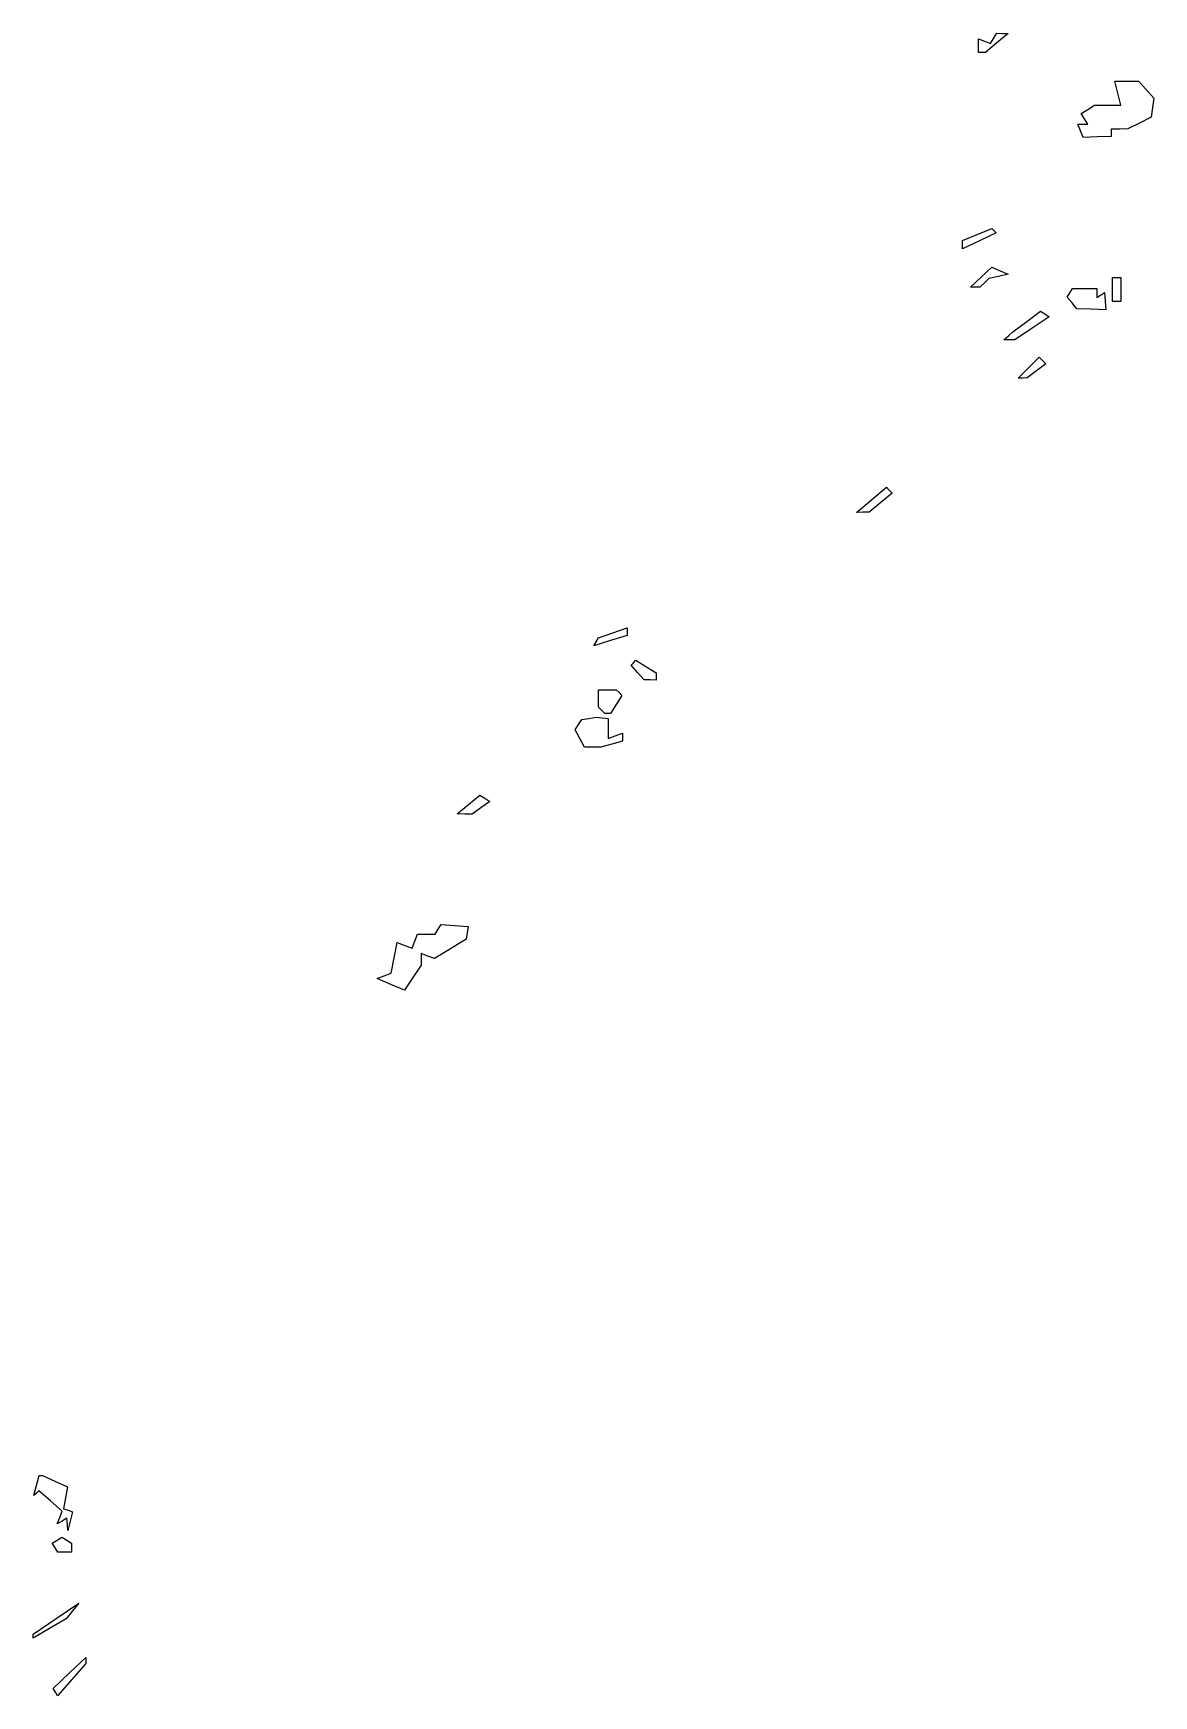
# Model space of a CAD drawing. Extents: x 0 to 4532, y 0 to 2620.
# Drawn here: x 3380 to 3613.9, y 1275.2 to 1622.1 of the extents above; entities that cross this region are included whole.
import ezdxf

# ---------------------------------------------------------------- set-up
doc = ezdxf.new("R2010")
doc.units = 0
doc.layers.add('Layer_1', color=7, linetype='CONTINUOUS')

msp = doc.modelspace()

# ---------------------------------------------------------------- linework, layer by layer
at = {"layer": 'Layer_1', "color": 7}
for points in [[(3577.333775, 1619.523781), (3577.333775, 1620.928379), (3578.565996, 1620.45558), (3579.798189, 1619.982781), (3580.458378, 1621.050881), (3581.118482, 1622.119081), (3582.309487, 1622.086086), (3583.500492, 1622.053091), (3581.139685, 1620.086291), (3578.778878, 1618.11959), (3578.056383, 1618.11959), (3577.333775, 1618.11959), (3577.333775, 1619.524291)], [(3598.593086, 1601.738378), (3598.063291, 1603.119077), (3599.090907, 1603.119077), (3600.118495, 1603.119077), (3599.431405, 1604.230877), (3598.744286, 1605.342679), (3600.122406, 1606.215577), (3601.500498, 1607.088478), (3604.269608, 1607.103502), (3607.038604, 1607.118525), (3606.411098, 1609.618525), (3605.783706, 1612.118525), (3608.237092, 1612.118525), (3610.690507, 1612.118525), (3612.291006, 1610.350025), (3613.891504, 1608.581523), (3613.606792, 1606.600023), (3613.321995, 1604.618523), (3610.911298, 1603.383224), (3608.500488, 1602.148024), (3606.75049, 1602.133), (3605.000493, 1602.117976), (3605.000493, 1601.357378), (3605.000493, 1600.596777), (3602.061701, 1600.476673), (3599.122882, 1600.35657), (3598.593086, 1601.737269)], [(3574.000486, 1578.01386), (3574.000486, 1578.87636), (3577.032594, 1580.132259), (3580.064589, 1581.388161), (3580.520003, 1580.93276), (3580.975389, 1580.47736), (3577.487895, 1578.814358), (3574.000486, 1577.151359)], [(3577.863684, 1571.206167), (3580.103877, 1573.293365), (3581.802199, 1572.551467), (3583.500492, 1571.809567), (3581.500479, 1571.367265), (3579.500494, 1570.924964), (3578.550491, 1570.021965), (3577.600487, 1569.119065), (3576.611876, 1569.119065), (3575.623378, 1569.119065)], [(3596.833593, 1565.825171), (3595.828285, 1567.031373), (3596.396207, 1567.950173), (3596.963986, 1568.868972), (3599.482286, 1568.868972), (3602.000501, 1568.868972), (3602.000501, 1567.934973), (3602.000501, 1567.000971), (3602.792899, 1567.490673), (3603.585296, 1567.980373), (3603.719658, 1566.196873), (3603.85402, 1564.413373), (3600.846432, 1564.516185), (3597.838815, 1564.618998)], [(3605.250509, 1568.618973), (3605.250509, 1571.118973), (3606.125507, 1571.118973), (3607.000506, 1571.118973), (3607.000506, 1568.618973), (3607.000506, 1566.118971), (3606.125507, 1566.118971), (3605.250509, 1566.118971)], [(3583.550495, 1558.947772), (3584.500499, 1559.77667), (3587.367999, 1561.934171), (3590.235584, 1564.091671), (3591.145591, 1563.529371), (3592.055484, 1562.966972), (3588.483603, 1560.542972), (3584.911693, 1558.118969), (3583.756092, 1558.118969), (3582.600492, 1558.118969)], [(3587.750478, 1552.313542), (3589.944891, 1554.50804), (3590.649698, 1553.803242), (3591.354504, 1553.098441), (3589.427483, 1551.640639), (3587.50049, 1550.182741), (3586.528292, 1550.150738), (3585.556093, 1550.118735), (3587.750478, 1552.313137)], [(3554.965976, 1524.74401), (3558.084994, 1527.36851), (3558.68438, 1526.769011), (3559.283795, 1526.169611), (3556.892175, 1524.177909), (3554.50047, 1522.18611), (3553.173771, 1522.153115), (3551.846986, 1522.12012), (3554.965976, 1524.74452)], [(3497.497173, 1495.113778), (3497.996779, 1495.922177), (3500.99867, 1496.968578), (3504.000476, 1498.015079), (3504.000476, 1497.234879), (3504.000476, 1496.454679), (3500.499064, 1495.379977), (3496.997567, 1494.305377)], [(3506.149563, 1488.722852), (3504.798656, 1490.250653), (3505.302174, 1490.754154), (3505.805664, 1491.257653), (3507.903076, 1489.947754), (3510.000459, 1488.637954), (3510.000459, 1487.878553), (3510.000459, 1487.119052), (3508.750465, 1487.157064), (3507.500471, 1487.195077), (3506.149563, 1488.722778)], [(3498.667173, 1480.785759), (3498.000465, 1481.452361), (3498.000465, 1483.285759), (3498.000465, 1485.119061), (3499.833772, 1485.119061), (3501.667165, 1485.119061), (3502.27497, 1484.511259), (3502.882775, 1483.90346), (3501.701067, 1482.011259), (3500.51936, 1480.119059), (3499.926579, 1480.119059), (3499.333769, 1480.119059)], [(3494.105462, 1474.922953), (3493.140066, 1476.726854), (3493.820268, 1477.822956), (3494.50047, 1478.919156), (3496.000451, 1479.137565), (3497.500461, 1479.35606), (3498.750455, 1479.237543), (3500.000478, 1479.119055), (3500.000478, 1477.012054), (3500.000478, 1474.905055), (3501.500459, 1475.480656), (3503.000469, 1476.056254), (3503.000469, 1475.204255), (3503.000469, 1474.352353), (3500.750469, 1473.749353), (3498.500468, 1473.146353), (3496.785677, 1473.132463), (3495.070857, 1473.118573), (3494.105462, 1474.922471)], [(3470.85467, 1461.146931), (3473.208759, 1463.108331), (3474.256161, 1462.461031), (3475.303449, 1461.813731), (3473.460872, 1460.466429), (3471.618154, 1459.11903), (3470.059353, 1459.152026), (3468.500468, 1459.185021), (3470.85467, 1461.146421)], [(3454.63315, 1423.625012), (3451.765848, 1424.815013), (3453.240941, 1425.381112), (3454.716063, 1425.947114), (3455.354964, 1429.141313), (3455.993752, 1432.335515), (3457.534949, 1431.744114), (3459.076146, 1431.152716), (3459.645258, 1432.635917), (3460.214455, 1434.119015), (3462.048443, 1434.119015), (3463.88246, 1434.119015), (3464.507159, 1435.129915), (3465.131944, 1436.140815), (3467.947853, 1435.926204), (3470.763649, 1435.711593), (3470.566358, 1434.366395), (3470.369067, 1433.021193), (3467.062168, 1431.010193), (3463.755241, 1428.999193), (3462.377943, 1429.527693), (3461.000645, 1430.056193), (3460.989306, 1428.837592), (3460.977967, 1427.618992), (3459.234546, 1425.026991), (3457.491154, 1422.43499), (3454.623852, 1423.624989)], [(3387.116432, 1310.927984), (3387.000495, 1312.236984), (3386.011997, 1311.626084), (3385.023385, 1311.015084), (3385.540283, 1312.362083), (3386.057181, 1313.709084), (3383.614396, 1315.832986), (3381.171696, 1317.956884), (3380.653891, 1317.438986), (3380.136001, 1316.921184), (3380.684902, 1319.020087), (3381.233775, 1321.118987), (3381.570077, 1321.118987), (3381.90638, 1321.118987), (3384.532481, 1319.922485), (3387.158498, 1318.725986), (3386.724882, 1316.457385), (3386.291181, 1314.188783), (3387.259978, 1313.865784), (3388.228804, 1313.542883), (3387.730586, 1311.580985), (3387.232482, 1309.618984)], [(3384.543139, 1306.049881), (3383.96782, 1306.980781), (3384.984125, 1307.608882), (3386.000431, 1308.236983), (3387.000438, 1307.618982), (3388.000445, 1307.000981), (3388.000445, 1306.05998), (3388.000445, 1305.118983), (3386.559424, 1305.118983), (3385.118431, 1305.118983)], [(3380.00042, 1287.604677), (3380.00042, 1288.022875), (3384.750437, 1291.266076), (3389.500426, 1294.509277), (3388.171147, 1292.866078), (3386.841839, 1291.222978), (3383.42113, 1289.204676), (3380.00042, 1287.186475)], [(3384.629029, 1275.910872), (3384.163127, 1276.664772), (3387.581739, 1279.917574), (3391.000436, 1283.170374), (3391.000436, 1282.526674), (3391.000436, 1281.882974), (3388.047726, 1278.519974), (3385.094932, 1275.157072)]]:
    msp.add_lwpolyline(points, close=True, dxfattribs=at)

doc.saveas('drawing.dxf')
